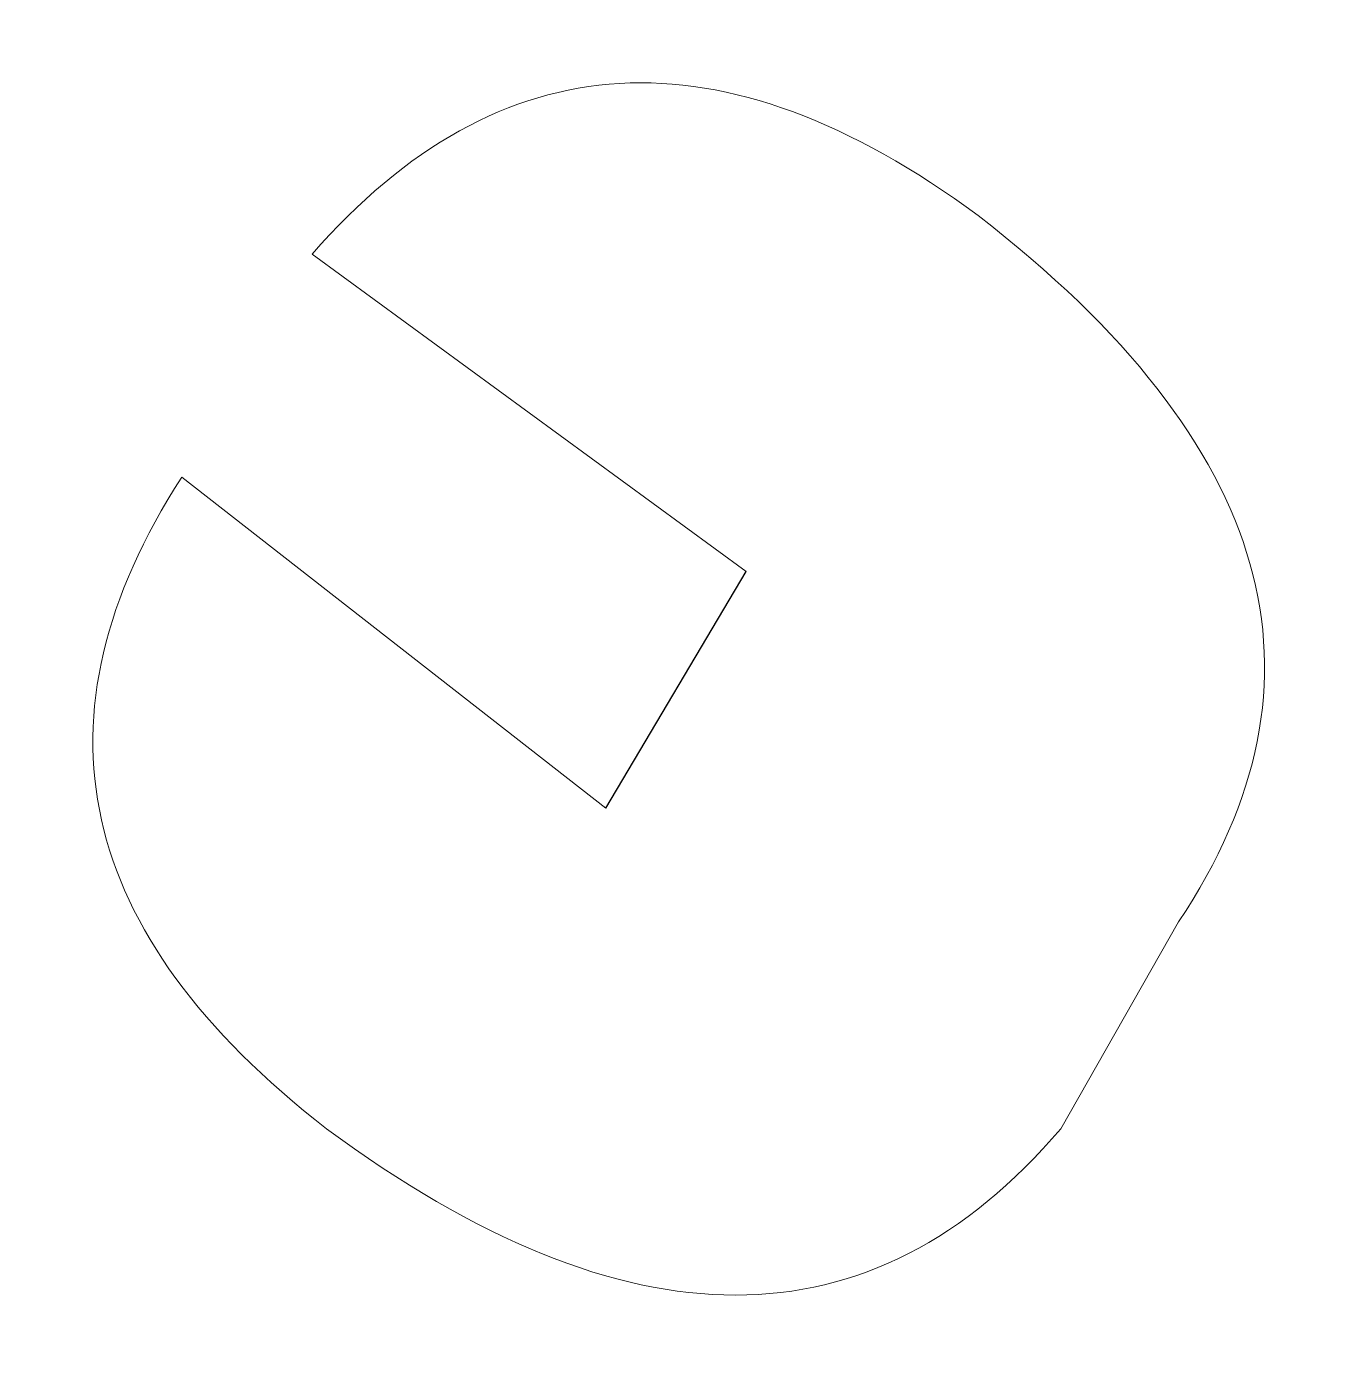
# Model space of a CAD drawing. Header units: millimetres. Extents: x 3212.8 to 3226.4, y 1500 to 1513.6.
import ezdxf

# ---------------------------------------------------------------- set-up
doc = ezdxf.new("R2010")
doc.units = ezdxf.units.MM

msp = doc.modelspace()

# ---------------------------------------------------------------- linework, layer by layer
msp.add_line((3218.777, 1505.581), (3220.226, 1508.022))
at = {"lineweight": 20}
for points, knots in [([(3223.473, 1502.272), (3223.473, 1502.272), (3224.69, 1504.408), (3224.69, 1504.408), (3224.69, 1504.408), (3226.361, 1506.908), (3225.672, 1509.338), (3222.622, 1511.697), (3222.622, 1511.697), (3219.978, 1513.649), (3217.685, 1513.516), (3215.746, 1511.299), (3215.746, 1511.299), (3215.746, 1511.299), (3220.226, 1508.022), (3220.226, 1508.022)], [0, 0, 0, 0, 0.2, 0.2, 0.2, 0.2, 0.4, 0.4, 0.4, 0.4, 0.6, 0.6, 0.6, 0.6, 1, 1, 1, 1]), ([(3218.777, 1505.581), (3218.777, 1505.581), (3214.401, 1508.996), (3214.401, 1508.996), (3214.401, 1508.996), (3212.798, 1506.524), (3213.296, 1504.283), (3215.895, 1502.272), (3215.895, 1502.272), (3218.998, 1499.982), (3221.523, 1499.982), (3223.473, 1502.272)], [0, 0, 0, 0, 0.25, 0.25, 0.25, 0.25, 0.5, 0.5, 0.5, 0.5, 1, 1, 1, 1])]:
    msp.add_open_spline(points, degree=3, knots=knots, dxfattribs=at)

doc.saveas('drawing.dxf')
